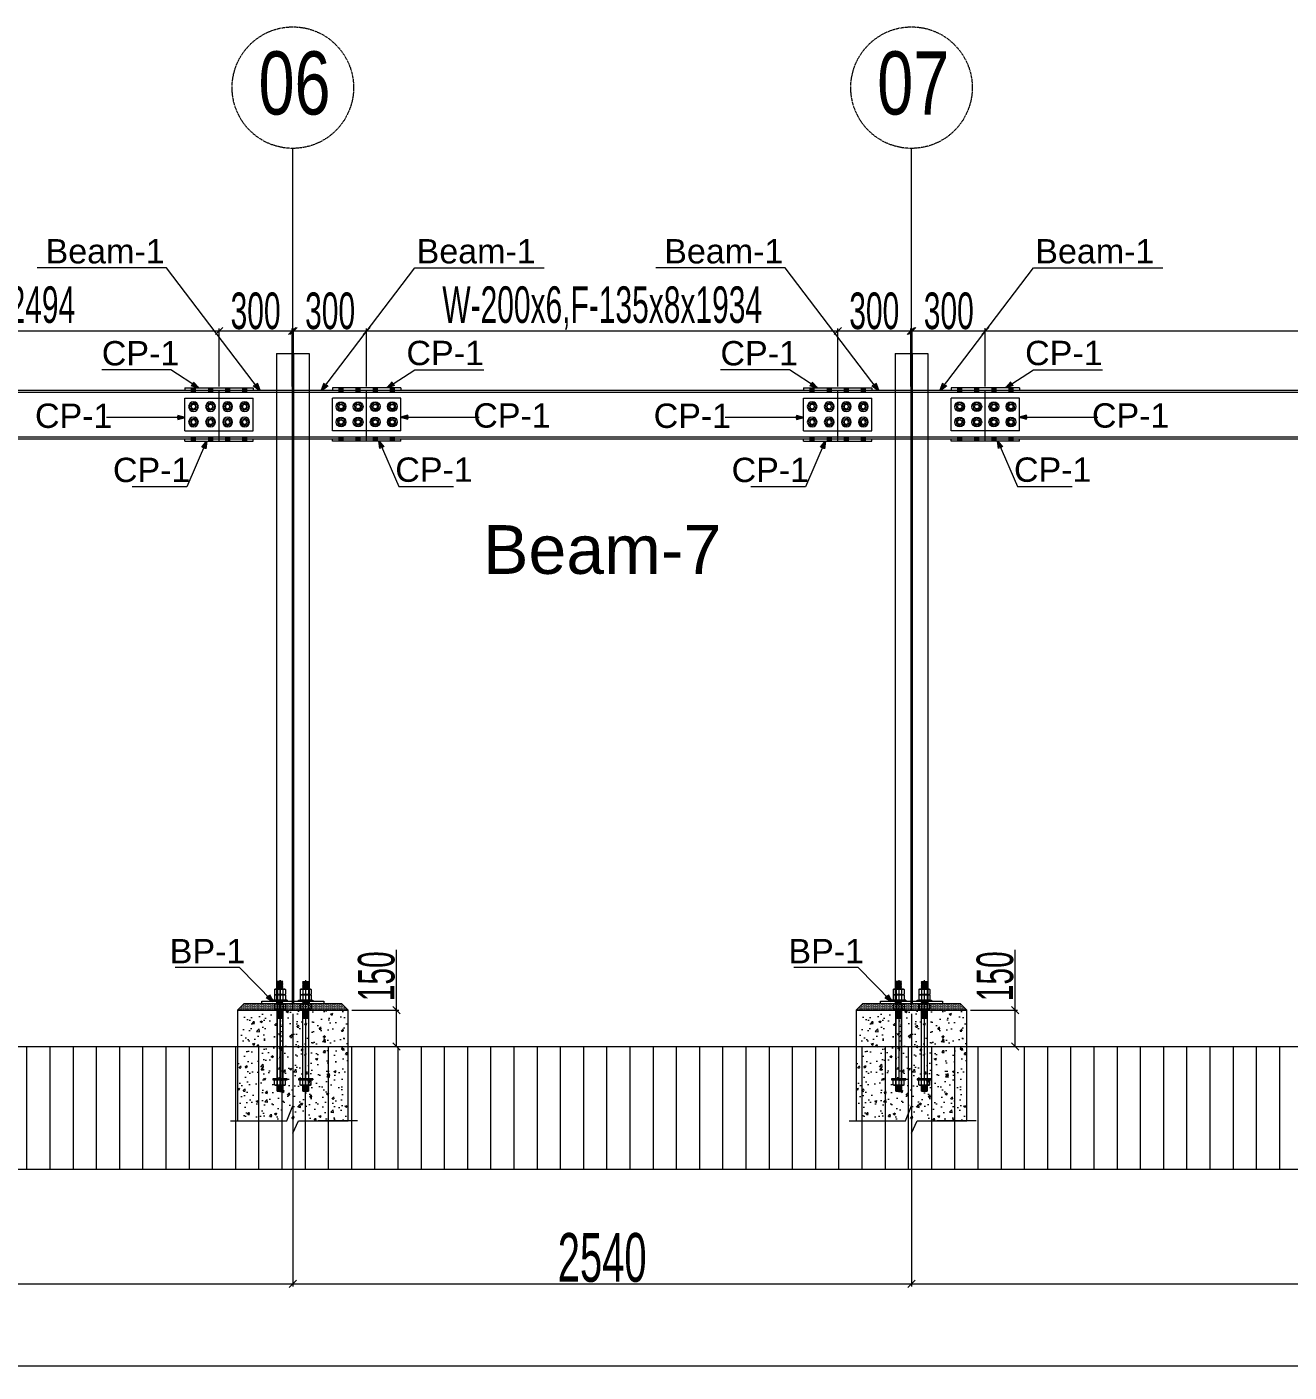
# Model space of a CAD drawing. Header units: millimetres. Extents: x -2070542 to 12330240, y -55001 to 6949969.
# Drawn here: x 1824087 to 1829269, y -41398 to -35875 of the extents above; entities that cross this region are included whole.
import ezdxf

# ---------------------------------------------------------------- set-up
doc = ezdxf.new("R2010")
doc.units = ezdxf.units.MM
doc.header["$LTSCALE"] = 0.5
doc.header["$PDMODE"] = 3
doc.linetypes.add('CENTER2', pattern=[1.125, 0.75, -0.125, 0.125, -0.125])
doc.linetypes.add('DASHDOT2', pattern=[0.5, 0.25, -0.125, 0, -0.125])
for name, color, linetype, lineweight in [('Dimantion', 7, 'Continuous', 9), ('GRIED', 251, 'Continuous', 5), ('HACTH', 8, 'Continuous', 5), ('Profile Sheet', 130, 'Continuous', 9), ('steel col', 1, 'Continuous', 13)]:
    doc.layers.add(name, color=color, linetype=linetype, lineweight=lineweight)
doc.layers.add('G text', color=7, linetype='Continuous')
doc.styles.add('MONOTEXT', font='arial.ttf')
doc.styles.get("Standard").update_dxf_attribs({"font": 'swisscl.ttf', "width": 0.8})
doc.styles.add('style01', font='swisscl.ttf')
doc.dimstyles.new('dim40', dxfattribs={"dimtxt": 40, "dimasz": 30, "dimexe": 10, "dimexo": 15, "dimgap": 5, "dimtad": 1, "dimdec": 0, "dimzin": 0, "dimdsep": 46, "dimtxsty": 'Standard', "dimblk": 'OBLIQUE', "dimcen": 0, "dimclrd": 94, "dimclre": 94, "dimclrt": 6, "dimadec": 0, "dimazin": 0, "dimtfac": 1, "dimtdec": 0, "dimtofl": 0, "dimtmove": 0, "dimatfit": 3, "dimldrblk": 'OPEN30', "dimfxl": 100, "dimtolj": 1, "dimtzin": 0, "dimlwd": 13, "dimlwe": 13, "dimarcsym": 0})
pattern_1 = [(50, (2106942.92, -73372.736), (91.092334, -7.969543), [9.525, -104.775]), (355, (2106942.92, -73372.74), (-17.621413, 95.52832), [7.62, -83.82]), (100.451, (2106950.51, -73373.4), (73.47125, 87.558344), [8.095, -89.045]), (46.1842, (2106942.92, -73347.34), (135.53952, -21.021164), [14.2875, -157.1625]), (96.6356, (2106954.22, -73349.09), (118.70212, 123.71278), [12.1425, -133.5675]), (351.184, (2106942.92, -73347.34), (118.7023, 123.71256), [11.43, -125.73]), (21, (2106955.62, -73353.686), (75.80744, -51.13276), [9.525, -104.775]), (326, (2106955.62, -73353.69), (30.901014, 92.093983), [7.62, -83.82]), (71.4514, (2106961.94, -73357.95), (106.708245, 40.96143), [8.095, -89.045]), (37.5, (2106942.92, -73372.736), (1.5443016, 42.2775194), [0, -82.804, 0, -85.09, 0, -84.1375]), (7.5, (2106942.92, -73372.736), (33.409831, 50.0902874), [0, -48.514, 0, -80.899, 0, -32.0675]), (327.5, (2106914.6, -73372.736), (67.7952976, -2.864372), [0, -31.75, 0, -99.06, 0, -131.445]), (317.5, (2106901.9, -73372.736), (74.064591, 12.713246), [0, -41.275, 0, -65.786, 0, -93.345])]
pattern_2 = [(180, (1543414.855, -73377.736), (-2.38125, 4.7625), [0, -4.7625])]
pattern_3 = [(50, (2109482.92, -73372.736), (91.092334, -7.969543), [9.525, -104.775]), (355, (2109482.92, -73372.74), (-17.621413, 95.52832), [7.62, -83.82]), (100.451, (2109490.51, -73373.4), (73.47125, 87.558344), [8.095, -89.045]), (46.1842, (2109482.92, -73347.34), (135.53952, -21.021164), [14.2875, -157.1625]), (96.6356, (2109494.22, -73349.09), (118.70212, 123.71278), [12.1425, -133.5675]), (351.184, (2109482.92, -73347.34), (118.7023, 123.71256), [11.43, -125.73]), (21, (2109495.62, -73353.686), (75.80744, -51.13276), [9.525, -104.775]), (326, (2109495.62, -73353.69), (30.901014, 92.093983), [7.62, -83.82]), (71.4514, (2109501.94, -73357.95), (106.708245, 40.96143), [8.095, -89.045]), (37.5, (2109482.92, -73372.736), (1.5443016, 42.2775194), [0, -82.804, 0, -85.09, 0, -84.1375]), (7.5, (2109482.92, -73372.736), (33.409831, 50.0902874), [0, -48.514, 0, -80.899, 0, -32.0675]), (327.5, (2109454.6, -73372.736), (67.7952976, -2.864372), [0, -31.75, 0, -99.06, 0, -131.445]), (317.5, (2109441.9, -73372.736), (74.064591, 12.713246), [0, -41.275, 0, -65.786, 0, -93.345])]
pattern_4 = [(180, (1545954.855, -73377.736), (-2.38125, 4.7625), [0, -4.7625])]

# ---------------------------------------------------------------- blocks, each defined once
blk = doc.blocks.new('Hex Nut - 10 mm side')
at = {"color": 0, "linetype": 'Continuous'}
for p, q in [((-9.2, -6.8), (-9.2, 6.8)), ((-0.7, 9.1), (-8.5, 9.1)), ((-0.7, 4.5), (-8.5, 4.5)), ((0, -6.8), (0, 6.8)), ((-0.7, -4.5), (-8.5, -4.5)), ((-0.7, -9.1), (-8.5, -9.1))]:
    blk.add_line(p, q, dxfattribs=at)
for centre, radius, start, end in [((-5, 6.8), 4.19, 147.1328, 212.8672), ((6.6, 0), 15.7, 163.2214, 196.7786), ((-4.2, 6.8), 4.19, 327.1328, 32.8672), ((-15.7, 0), 15.7, 343.2214, 16.7787), ((-5, -6.8), 4.19, 147.1328, 212.8672), ((-4.2, -6.8), 4.19, 327.1328, 32.8672)]:
    blk.add_arc(centre, radius, start, end, dxfattribs=at)
blk = doc.blocks.new('dfewer')
at = {"layer": 'Profile Sheet', "ltscale": 8}
blk.add_line((2170268.4, 1870419.9), (2170268.4, 1869965), dxfattribs=at)
at = {"layer": 'steel col', "lineweight": 9}
for p, q in [((2170280.4, 1870415), (2170256.4, 1870415)), ((2170257.9, 1870412.5), (2170256.4, 1870415)), ((2170278.9, 1870412.5), (2170256.4, 1870415)), ((2170256.4, 1870410), (2170257.9, 1870412.5)), ((2170280.4, 1870410), (2170256.4, 1870410)), ((2170257.9, 1870407.5), (2170256.4, 1870410)), ((2170278.9, 1870407.5), (2170256.4, 1870410)), ((2170256.4, 1870405), (2170257.9, 1870407.5)), ((2170280.4, 1870405), (2170256.4, 1870405)), ((2170257.9, 1870402.5), (2170256.4, 1870405)), ((2170278.9, 1870402.5), (2170256.4, 1870405)), ((2170256.4, 1870400), (2170257.9, 1870402.5)), ((2170280.4, 1870400), (2170256.4, 1870400)), ((2170257.9, 1870397.5), (2170256.4, 1870400)), ((2170278.9, 1870397.5), (2170256.4, 1870400)), ((2170256.4, 1870395), (2170257.9, 1870397.5)), ((2170280.4, 1870395), (2170256.4, 1870395)), ((2170257.9, 1870392.5), (2170256.4, 1870395)), ((2170278.9, 1870392.5), (2170256.4, 1870395)), ((2170256.4, 1870390), (2170257.9, 1870392.5)), ((2170280.4, 1870390), (2170256.4, 1870390)), ((2170257.9, 1870387.5), (2170256.4, 1870390)), ((2170278.9, 1870387.5), (2170256.4, 1870390)), ((2170256.4, 1870385), (2170257.9, 1870387.5)), ((2170280.4, 1870385), (2170256.4, 1870385)), ((2170257.4, 1870383.3), (2170256.4, 1870385)), ((2170271.1, 1870383.3), (2170256.4, 1870385)), ((2170278.9, 1870412.5), (2170257.9, 1870412.5)), ((2170280.4, 1870410), (2170257.9, 1870412.5)), ((2170278.9, 1870407.5), (2170257.9, 1870407.5)), ((2170280.4, 1870405), (2170257.9, 1870407.5)), ((2170278.9, 1870402.5), (2170257.9, 1870402.5)), ((2170280.4, 1870400), (2170257.9, 1870402.5)), ((2170278.9, 1870397.5), (2170257.9, 1870397.5)), ((2170280.4, 1870395), (2170257.9, 1870397.5)), ((2170278.9, 1870392.5), (2170257.9, 1870392.5)), ((2170280.4, 1870390), (2170257.9, 1870392.5)), ((2170278.9, 1870387.5), (2170257.9, 1870387.5)), ((2170280.4, 1870385), (2170257.9, 1870387.5)), ((2170278.9, 1870412.5), (2170280.4, 1870415)), ((2170280.4, 1870410), (2170278.9, 1870412.5)), ((2170278.9, 1870407.5), (2170280.4, 1870410)), ((2170280.4, 1870405), (2170278.9, 1870407.5)), ((2170278.9, 1870402.5), (2170280.4, 1870405)), ((2170280.4, 1870400), (2170278.9, 1870402.5)), ((2170278.9, 1870397.5), (2170280.4, 1870400)), ((2170280.4, 1870395), (2170278.9, 1870397.5)), ((2170278.9, 1870392.5), (2170280.4, 1870395)), ((2170280.4, 1870390), (2170278.9, 1870392.5)), ((2170278.9, 1870387.5), (2170280.4, 1870390)), ((2170280.4, 1870385), (2170278.9, 1870387.5)), ((2170279.4, 1870383.3), (2170280.4, 1870385)), ((2170238.9, 1870338.4), (2170238.9, 1870335)), ((2170297.4, 1870338.4), (2170238.9, 1870338.4)), ((2170268.4, 1870335), (2170238.9, 1870335)), ((2170239.2, 1870335), (2170297.6, 1870335)), ((2170288.4, 1870335), (2170248.4, 1870335)), ((2170280.4, 1870335), (2170256.4, 1870335)), ((2170256.4, 1870332.5), (2170257.9, 1870335)), ((2170280.4, 1870332.5), (2170256.4, 1870332.5)), ((2170257.9, 1870330), (2170256.4, 1870332.5)), ((2170278.9, 1870330), (2170256.4, 1870332.5)), ((2170256.4, 1870327.5), (2170257.9, 1870330)), ((2170280.4, 1870327.5), (2170256.4, 1870327.5)), ((2170257.9, 1870325), (2170256.4, 1870327.5)), ((2170256.7, 1870323), (2170257.9, 1870325)), ((2170278.9, 1870335), (2170257.9, 1870335)), ((2170280.4, 1870332.5), (2170257.9, 1870335)), ((2170278.9, 1870330), (2170257.9, 1870330)), ((2170280.4, 1870327.5), (2170257.9, 1870330)), ((2170278.9, 1870325), (2170257.9, 1870325)), ((2170280.4, 1870323), (2170257.9, 1870325)), ((2170268.4, 1870335), (2170297.4, 1870335)), ((2170280.4, 1870332.5), (2170278.9, 1870335)), ((2170278.9, 1870330), (2170280.4, 1870332.5)), ((2170280.4, 1870327.5), (2170278.9, 1870330)), ((2170278.9, 1870325), (2170280.4, 1870327.5)), ((2170280.4, 1870323), (2170278.9, 1870325)), ((2170297.4, 1870335), (2170297.4, 1870338.4)), ((2170280.4, 1870300.5), (2170256.4, 1870300.5)), ((2170257.9, 1870298), (2170256.4, 1870300.5)), ((2170278.9, 1870298), (2170256.4, 1870300.5)), ((2170256.4, 1870295), (2170257.9, 1870298)), ((2170280.4, 1870295), (2170256.4, 1870295)), ((2170280.4, 1870295), (2170256.4, 1870295)), ((2170257.9, 1870292.5), (2170256.4, 1870295)), ((2170278.9, 1870292.5), (2170256.4, 1870295)), ((2170256.4, 1870289.4), (2170257.9, 1870292.5)), ((2170280.4, 1870289.4), (2170256.4, 1870289.4)), ((2170280.4, 1870289.4), (2170256.4, 1870289.4)), ((2170257.9, 1870286.9), (2170256.4, 1870289.4)), ((2170278.9, 1870286.9), (2170256.4, 1870289.4)), ((2170256.4, 1870283.9), (2170257.9, 1870286.9)), ((2170280.4, 1870283.9), (2170256.4, 1870283.9)), ((2170280.4, 1870283.9), (2170256.4, 1870283.9)), ((2170257.9, 1870281.4), (2170256.4, 1870283.9)), ((2170278.9, 1870281.4), (2170256.4, 1870283.9)), ((2170256.4, 1870278.3), (2170257.9, 1870281.4)), ((2170280.4, 1870278.3), (2170256.4, 1870278.3)), ((2170280.4, 1870278.3), (2170256.4, 1870278.3)), ((2170257.9, 1870275.8), (2170256.4, 1870278.3)), ((2170278.9, 1870275.8), (2170256.4, 1870278.3)), ((2170256.4, 1870272.8), (2170257.9, 1870275.8)), ((2170280.4, 1870272.8), (2170256.4, 1870272.8)), ((2170280.4, 1870272.8), (2170256.4, 1870272.8)), ((2170257.9, 1870270.3), (2170256.4, 1870272.8)), ((2170278.9, 1870270.3), (2170256.4, 1870272.8)), ((2170256.4, 1870267.2), (2170257.9, 1870270.3)), ((2170278.9, 1870298), (2170257.9, 1870298)), ((2170280.4, 1870295), (2170257.9, 1870298)), ((2170278.9, 1870292.5), (2170257.9, 1870292.5)), ((2170280.4, 1870289.4), (2170257.9, 1870292.5)), ((2170278.9, 1870286.9), (2170257.9, 1870286.9)), ((2170280.4, 1870283.9), (2170257.9, 1870286.9)), ((2170278.9, 1870281.4), (2170257.9, 1870281.4)), ((2170280.4, 1870278.3), (2170257.9, 1870281.4)), ((2170278.9, 1870275.8), (2170257.9, 1870275.8)), ((2170280.4, 1870272.8), (2170257.9, 1870275.8)), ((2170278.9, 1870270.3), (2170257.9, 1870270.3)), ((2170280.4, 1870267.2), (2170257.9, 1870270.3)), ((2170278.9, 1870298), (2170280.4, 1870300.5)), ((2170280.4, 1870295), (2170278.9, 1870298)), ((2170278.9, 1870292.5), (2170280.4, 1870295)), ((2170280.4, 1870289.4), (2170278.9, 1870292.5)), ((2170278.9, 1870286.9), (2170280.4, 1870289.4)), ((2170280.4, 1870283.9), (2170278.9, 1870286.9)), ((2170278.9, 1870281.4), (2170280.4, 1870283.9)), ((2170280.4, 1870278.3), (2170278.9, 1870281.4)), ((2170278.9, 1870275.8), (2170280.4, 1870278.3)), ((2170280.4, 1870272.8), (2170278.9, 1870275.8)), ((2170278.9, 1870270.3), (2170280.4, 1870272.8)), ((2170280.4, 1870267.2), (2170278.9, 1870270.3)), ((2170280.4, 1870267.2), (2170256.4, 1870267.2)), ((2170280.4, 1870267.2), (2170256.4, 1870267.2)), ((2170257.9, 1870265), (2170256.4, 1870267.2)), ((2170279, 1870265), (2170256.4, 1870267.2)), ((2170256.4, 1870265), (2170280.4, 1870265)), ((2170279, 1870265), (2170257.9, 1870265)), ((2170279, 1870265), (2170280.4, 1870267.2)), ((2170268.4, 1870015), (2170238.9, 1870015)), ((2170238.9, 1870015), (2170297.4, 1870015)), ((2170238.9, 1870015), (2170238.9, 1870011.5)), ((2170297.4, 1870011.5), (2170238.9, 1870011.5)), ((2170288.4, 1870015), (2170248.4, 1870015)), ((2170268.4, 1870015), (2170297.4, 1870015)), ((2170297.4, 1870015), (2170297.4, 1870011.5)), ((2170256.4, 1869985), (2170257.9, 1869987.5)), ((2170280.4, 1869985), (2170256.4, 1869985)), ((2170257.9, 1869982.5), (2170256.4, 1869985)), ((2170278.9, 1869982.5), (2170256.4, 1869985)), ((2170256.4, 1869980), (2170257.9, 1869982.5)), ((2170280.4, 1869980), (2170256.4, 1869980)), ((2170257.9, 1869977.5), (2170256.4, 1869980)), ((2170278.9, 1869977.5), (2170256.4, 1869980)), ((2170256.4, 1869975), (2170257.9, 1869977.5)), ((2170280.4, 1869975), (2170256.4, 1869975)), ((2170257.9, 1869972.5), (2170256.4, 1869975)), ((2170278.9, 1869972.5), (2170256.4, 1869975)), ((2170256.4, 1869970), (2170257.9, 1869972.5)), ((2170280.4, 1869970), (2170256.4, 1869970)), ((2170257.9, 1869967.5), (2170256.4, 1869970)), ((2170278.9, 1869967.5), (2170256.4, 1869970)), ((2170256.4, 1869965), (2170257.9, 1869967.5)), ((2170280.4, 1869965), (2170256.4, 1869965)), ((2170257.9, 1869987.5), (2170256.9, 1869989.1)), ((2170278.9, 1869987.5), (2170257.9, 1869987.5)), ((2170280.4, 1869985), (2170257.9, 1869987.5)), ((2170278.9, 1869982.5), (2170257.9, 1869982.5)), ((2170280.4, 1869980), (2170257.9, 1869982.5)), ((2170278.9, 1869977.5), (2170257.9, 1869977.5)), ((2170280.4, 1869975), (2170257.9, 1869977.5)), ((2170278.9, 1869972.5), (2170257.9, 1869972.5)), ((2170280.4, 1869970), (2170257.9, 1869972.5)), ((2170278.9, 1869967.5), (2170257.9, 1869967.5)), ((2170278.9, 1869967.5), (2170257.9, 1869967.5)), ((2170280.4, 1869965), (2170257.9, 1869967.5)), ((2170278.9, 1869987.5), (2170264.6, 1869989.1)), ((2170278.9, 1869987.5), (2170279.8, 1869989.1)), ((2170280.4, 1869985), (2170278.9, 1869987.5)), ((2170278.9, 1869982.5), (2170280.4, 1869985)), ((2170280.4, 1869980), (2170278.9, 1869982.5)), ((2170278.9, 1869977.5), (2170280.4, 1869980)), ((2170280.4, 1869975), (2170278.9, 1869977.5)), ((2170278.9, 1869972.5), (2170280.4, 1869975)), ((2170280.4, 1869970), (2170278.9, 1869972.5)), ((2170278.9, 1869967.5), (2170280.4, 1869970)), ((2170280.4, 1869965), (2170278.9, 1869967.5))]:
    blk.add_line(p, q, dxfattribs=at)
blk.add_lwpolyline([(2170280.4, 1869965), (2170280.4, 1870300.5), (2170256.4, 1870300.5), (2170256.4, 1869965)], dxfattribs=at)
at = {"layer": 'steel col', "lineweight": 9, "extrusion": (0, 0, -1), "yscale": 2.453299200162292, "rotation": 90}
for p, xscale, zscale in [((-2170268.4, 1870383.3), 2.453299200162292, -2.4532992), ((-2170268.4, 1870360.9), 2.453299200162292, -2.4532992), ((-2170268.4, 1869989.1), -2.453299200162292, -2.453299200162292)]:
    blk.add_blockref('Hex Nut - 10 mm side', p, dxfattribs=dict(at, xscale=xscale, zscale=zscale))
at = {"layer": 'steel col', "lineweight": 9, "yscale": 2.453299200162292, "zscale": 2.453299200162292, "rotation": 90}
for p, xscale in [((2170268.4, 1870383.3), 2.453299200162292), ((2170268.4, 1870360.9), 2.453299200162292), ((2170268.4, 1870323), 2.453299200162292), ((2170268.4, 1869989.1), -2.453299200162292)]:
    blk.add_blockref('Hex Nut - 10 mm side', p, dxfattribs=dict(at, xscale=xscale))
blk = doc.blocks.new('_Oblique')
at = {"color": 0, "linetype": 'ByBlock', "lineweight": -2}
blk.add_line((-0.5, -0.5), (0.5, 0.5), dxfattribs=at)
blk = doc.blocks.new('_Open30')
at = {"color": 0, "linetype": 'ByBlock', "lineweight": -2}
for p, q in [((-1, 0.27), (0, 0)), ((0, 0), (-1, -0.27)), ((0, 0), (-1, 0))]:
    blk.add_line(p, q, dxfattribs=at)
blk = doc.blocks.new('*D153')
at = {"color": 94, "lineweight": 13, "transparency": 16777216}
for p, q in [((1825603.9, -39911.5), (1825603.9, -39664.6)), ((1825421.4, -39911.5), (1825613.9, -39911.5)), ((1825603.9, -40061.5), (1825603.9, -39911.5)), ((1825421.4, -40061.5), (1825613.9, -40061.5))]:
    blk.add_line(p, q, dxfattribs=at)
at = {"layer": 'Defpoints', "color": 0, "lineweight": 13, "transparency": 16777216}
for p in [(1825406.4, -39911.5), (1825603.9, -39911.5), (1825406.4, -40061.5)]:
    blk.add_point(p, dxfattribs=at)
at = {"color": 94, "lineweight": 13, "transparency": 16777216, "xscale": 30, "yscale": 30, "zscale": 30}
for p, rotation in [((1825603.9, -39911.5), 90), ((1825603.9, -40061.5), 270)]:
    blk.add_blockref('_Oblique', p, dxfattribs=dict(at, rotation=rotation))
at = {"color": 6, "lineweight": 18, "transparency": 16777216, "insert": (1825522.1, -39773), "char_height": 150, "attachment_point": 5, "rotation": 90}
blk.add_mtext('\\A1;150', dxfattribs=at)
blk = doc.blocks.new('*D154')
at = {"color": 94, "lineweight": 13, "transparency": 16777216}
for p, q in [((1825603.9, -39911.5), (1825603.9, -39664.6)), ((1825421.4, -39911.5), (1825613.9, -39911.5)), ((1825603.9, -40061.5), (1825603.9, -39911.5)), ((1825421.4, -40061.5), (1825613.9, -40061.5))]:
    blk.add_line(p, q, dxfattribs=at)
at = {"layer": 'Defpoints', "color": 0, "lineweight": 13, "transparency": 16777216}
for p in [(1825406.4, -39911.5), (1825603.9, -39911.5), (1825406.4, -40061.5)]:
    blk.add_point(p, dxfattribs=at)
at = {"color": 94, "lineweight": 13, "transparency": 16777216, "xscale": 30, "yscale": 30, "zscale": 30}
for p, rotation in [((1825603.9, -39911.5), 90), ((1825603.9, -40061.5), 270)]:
    blk.add_blockref('_Oblique', p, dxfattribs=dict(at, rotation=rotation))
at = {"color": 6, "lineweight": 18, "transparency": 16777216, "insert": (1825522.1, -39773), "char_height": 150, "attachment_point": 5, "rotation": 90}
blk.add_mtext('\\A1;150', dxfattribs=at)
blk = doc.blocks.new('*D155')
at = {"color": 94, "lineweight": 13, "transparency": 16777216}
for p, q in [((1828143.9, -39911.5), (1828143.9, -39664.6)), ((1827961.4, -39911.5), (1828153.9, -39911.5)), ((1828143.9, -40061.5), (1828143.9, -39911.5)), ((1827961.4, -40061.5), (1828153.9, -40061.5))]:
    blk.add_line(p, q, dxfattribs=at)
at = {"layer": 'Defpoints', "color": 0, "lineweight": 13, "transparency": 16777216}
for p in [(1827946.4, -39911.5), (1828143.9, -39911.5), (1827946.4, -40061.5)]:
    blk.add_point(p, dxfattribs=at)
at = {"color": 94, "lineweight": 13, "transparency": 16777216, "xscale": 30, "yscale": 30, "zscale": 30}
for p, rotation in [((1828143.9, -39911.5), 90), ((1828143.9, -40061.5), 270)]:
    blk.add_blockref('_Oblique', p, dxfattribs=dict(at, rotation=rotation))
at = {"color": 6, "lineweight": 18, "transparency": 16777216, "insert": (1828062.1, -39773), "char_height": 150, "attachment_point": 5, "rotation": 90}
blk.add_mtext('\\A1;150', dxfattribs=at)
blk = doc.blocks.new('*D156')
at = {"color": 94, "lineweight": 13, "transparency": 16777216}
for p, q in [((1828143.9, -39911.5), (1828143.9, -39664.6)), ((1827961.4, -39911.5), (1828153.9, -39911.5)), ((1828143.9, -40061.5), (1828143.9, -39911.5)), ((1827961.4, -40061.5), (1828153.9, -40061.5))]:
    blk.add_line(p, q, dxfattribs=at)
at = {"layer": 'Defpoints', "color": 0, "lineweight": 13, "transparency": 16777216}
for p in [(1827946.4, -39911.5), (1828143.9, -39911.5), (1827946.4, -40061.5)]:
    blk.add_point(p, dxfattribs=at)
at = {"color": 94, "lineweight": 13, "transparency": 16777216, "xscale": 30, "yscale": 30, "zscale": 30}
for p, rotation in [((1828143.9, -39911.5), 90), ((1828143.9, -40061.5), 270)]:
    blk.add_blockref('_Oblique', p, dxfattribs=dict(at, rotation=rotation))
at = {"color": 6, "lineweight": 18, "transparency": 16777216, "insert": (1828062.1, -39773), "char_height": 150, "attachment_point": 5, "rotation": 90}
blk.add_mtext('\\A1;150', dxfattribs=at)
blk = doc.blocks.new('18 mm nut')
at = {"color": 1, "lineweight": 0}
blk.add_lwpolyline([(2042693.6, 1753460.5), (2042685.1, 1753445.8), (2042693.6, 1753431.1), (2042710.6, 1753431.1), (2042719.1, 1753445.8), (2042710.6, 1753460.5)], close=True, dxfattribs=at)
at = {"lineweight": 0}
blk.add_circle((2042702.1, 1753445.8), 20, dxfattribs=at)
at = {"color": 7, "linetype": 'DASHDOT2', "lineweight": 15, "ltscale": 20}
blk.add_circle((2042701.9, 1753445.6), 11, dxfattribs=at)
at = {"color": 1, "lineweight": 0}
blk.add_circle((2042702.1, 1753445.8), 9, dxfattribs=at)
blk = doc.blocks.new('erwrrw')
at = {"layer": 'steel col', "lineweight": 18}
for p, q in [((1844168.8, 59694.1), (1844168.8, 59829.1)), ((1844168.8, 59829.1), (1844448.8, 59829.1)), ((1844448.8, 59694.1), (1844448.8, 59829.1)), ((1844168.8, 59694.1), (1844448.8, 59694.1))]:
    blk.add_line(p, q, dxfattribs=at)
at = {"lineweight": 13, "extrusion": (0, 0, -1), "zscale": -1}
for p, rotation in [((-2164676.4, -2613126.1), 42.52046294639687), ((-2164746.3, -2613126.1), 42.52046294639698), ((-2164816.3, -2613126.1), 42.52046294639698), ((-2164886.3, -2613126.1), 42.52046294639687), ((-2164676.4, -2613189.6), 42.52046294639687), ((-2164746.3, -2613189.6), 42.52046294639698), ((-2164816.3, -2613189.6), 42.52046294639698), ((-2164886.3, -2613189.6), 42.52046294639687)]:
    blk.add_blockref('18 mm nut', p, dxfattribs=dict(at, rotation=rotation))
blk = doc.blocks.new('tetet')
at = {"lineweight": 13}
blk.add_line((1842239.1, 59281.1), (1842239.1, 59491.1), dxfattribs=at)
at = {"color": 6, "const_width": 22}
for points in [[(1842134.1, 59501.1), (1842134.1, 59483.1)], [(1842204.1, 59501.1), (1842204.1, 59483.1)], [(1842274.1, 59501.1), (1842274.1, 59483.1)], [(1842344.1, 59501.1), (1842344.1, 59483.1)], [(1842134.1, 59299.1), (1842134.1, 59281.1)], [(1842204.1, 59299.1), (1842204.1, 59281.1)], [(1842274.1, 59299.1), (1842274.1, 59281.1)], [(1842344.1, 59299.1), (1842344.1, 59281.1)]]:
    blk.add_lwpolyline(points, dxfattribs=at)
at = {"layer": 'steel col', "lineweight": 18}
for p, q in [((1842099.1, 59501.1), (1842379.1, 59501.1)), ((1842099.1, 59501.1), (1842099.1, 59491.1)), ((1842134.1, 59483.1), (1842134.1, 59493.1)), ((1842204.1, 59483.1), (1842204.1, 59493.1)), ((1842274.1, 59483.1), (1842274.1, 59493.1)), ((1842344.1, 59483.1), (1842344.1, 59493.1)), ((1842379.1, 59501.1), (1842379.1, 59491.1)), ((1842099.1, 59281.1), (1842099.1, 59291.1)), ((1842099.1, 59281.1), (1842379.1, 59281.1)), ((1842134.1, 59281.1), (1842134.1, 59291.1)), ((1842204.1, 59281.1), (1842204.1, 59291.1)), ((1842274.1, 59281.1), (1842274.1, 59291.1)), ((1842344.1, 59281.1), (1842344.1, 59291.1)), ((1842379.1, 59281.1), (1842379.1, 59291.1))]:
    blk.add_line(p, q, dxfattribs=at)
at = {"lineweight": 13}
blk.add_blockref('erwrrw', (-2069.7, -370.5), dxfattribs=at)
blk = doc.blocks.new('*D130')
at = {"color": 94, "lineweight": 13, "transparency": 16777216}
for p, q in [((1824875.9, -37351.5), (1824875.9, -37113.6)), ((1825175.9, -37351.5), (1825175.9, -37113.6)), ((1824875.9, -37123.6), (1825175.9, -37123.6))]:
    blk.add_line(p, q, dxfattribs=at)
at = {"layer": 'Defpoints', "color": 0, "lineweight": 13, "transparency": 16777216}
for p in [(1825175.9, -37123.6), (1824875.9, -37366.5), (1825175.9, -37366.5)]:
    blk.add_point(p, dxfattribs=at)
at = {"color": 94, "lineweight": 13, "transparency": 16777216, "xscale": 30, "yscale": 30, "zscale": 30, "rotation": 180}
blk.add_blockref('_Oblique', (1824875.9, -37123.6), dxfattribs=at)
at = {"color": 94, "lineweight": 13, "transparency": 16777216, "xscale": 30, "yscale": 30, "zscale": 30}
blk.add_blockref('_Oblique', (1825175.9, -37123.6), dxfattribs=at)
at = {"color": 6, "lineweight": 18, "transparency": 16777216, "insert": (1825025.9, -37041.7), "char_height": 150, "attachment_point": 5}
blk.add_mtext('\\A1;300', dxfattribs=at)
blk = doc.blocks.new('*D136')
at = {"color": 94, "lineweight": 13, "transparency": 16777216}
for p, q in [((1828021.9, -37351.5), (1828021.9, -37112.6)), ((1833275.9, -37351.5), (1833275.9, -37112.6)), ((1828021.9, -37122.6), (1833275.9, -37122.6))]:
    blk.add_line(p, q, dxfattribs=at)
at = {"layer": 'Defpoints', "color": 0, "lineweight": 13, "transparency": 16777216}
for p in [(1833275.9, -37122.6), (1828021.9, -37366.5), (1833275.9, -37366.5)]:
    blk.add_point(p, dxfattribs=at)
at = {"color": 94, "lineweight": 13, "transparency": 16777216, "xscale": 30, "yscale": 30, "zscale": 30, "rotation": 180}
blk.add_blockref('_Oblique', (1828021.9, -37122.6), dxfattribs=at)
at = {"color": 94, "lineweight": 13, "transparency": 16777216, "xscale": 30, "yscale": 30, "zscale": 30}
blk.add_blockref('_Oblique', (1833275.9, -37122.6), dxfattribs=at)
at = {"color": 6, "lineweight": 18, "transparency": 16777216, "insert": (1830648.9, -37028.3), "char_height": 150, "attachment_point": 5}
blk.add_mtext('\\A1;W-200x6,F-135x8x5254', dxfattribs=at)
blk = doc.blocks.new('*D137')
at = {"color": 94, "lineweight": 13, "transparency": 16777216}
for p, q in [((1827415.9, -37351.5), (1827415.9, -37113.6)), ((1827715.9, -37351.5), (1827715.9, -37113.6)), ((1827415.9, -37123.6), (1827715.9, -37123.6))]:
    blk.add_line(p, q, dxfattribs=at)
at = {"layer": 'Defpoints', "color": 0, "lineweight": 13, "transparency": 16777216}
for p in [(1827715.9, -37123.6), (1827415.9, -37366.5), (1827715.9, -37366.5)]:
    blk.add_point(p, dxfattribs=at)
at = {"color": 94, "lineweight": 13, "transparency": 16777216, "xscale": 30, "yscale": 30, "zscale": 30, "rotation": 180}
blk.add_blockref('_Oblique', (1827415.9, -37123.6), dxfattribs=at)
at = {"color": 94, "lineweight": 13, "transparency": 16777216, "xscale": 30, "yscale": 30, "zscale": 30}
blk.add_blockref('_Oblique', (1827715.9, -37123.6), dxfattribs=at)
at = {"color": 6, "lineweight": 18, "transparency": 16777216, "insert": (1827565.9, -37041.7), "char_height": 150, "attachment_point": 5}
blk.add_mtext('\\A1;300', dxfattribs=at)
blk = doc.blocks.new('*D142')
at = {"color": 94, "lineweight": 13, "transparency": 16777216}
for p, q in [((1822381.9, -37351.5), (1822381.9, -37113.6)), ((1824875.9, -37351.5), (1824875.9, -37113.6)), ((1822381.9, -37123.6), (1824875.9, -37123.6))]:
    blk.add_line(p, q, dxfattribs=at)
at = {"layer": 'Defpoints', "color": 0, "lineweight": 13, "transparency": 16777216}
for p in [(1824875.9, -37123.6), (1822381.9, -37366.5), (1824875.9, -37366.5)]:
    blk.add_point(p, dxfattribs=at)
at = {"color": 94, "lineweight": 13, "transparency": 16777216, "xscale": 30, "yscale": 30, "zscale": 30, "rotation": 180}
blk.add_blockref('_Oblique', (1822381.9, -37123.6), dxfattribs=at)
at = {"color": 94, "lineweight": 13, "transparency": 16777216, "xscale": 30, "yscale": 30, "zscale": 30}
blk.add_blockref('_Oblique', (1824875.9, -37123.6), dxfattribs=at)
at = {"color": 6, "lineweight": 18, "transparency": 16777216, "insert": (1823628.9, -37029.3), "char_height": 150, "attachment_point": 5}
blk.add_mtext('\\A1;W-200x6,F-135x8x2494', dxfattribs=at)
blk = doc.blocks.new('*D143')
at = {"color": 94, "lineweight": 13, "transparency": 16777216}
for p, q in [((1825481.9, -37351.5), (1825481.9, -37113.6)), ((1827415.9, -37351.5), (1827415.9, -37113.6)), ((1825481.9, -37123.6), (1827415.9, -37123.6))]:
    blk.add_line(p, q, dxfattribs=at)
at = {"layer": 'Defpoints', "color": 0, "lineweight": 13, "transparency": 16777216}
for p in [(1827415.9, -37123.6), (1825481.9, -37366.5), (1827415.9, -37366.5)]:
    blk.add_point(p, dxfattribs=at)
at = {"color": 94, "lineweight": 13, "transparency": 16777216, "xscale": 30, "yscale": 30, "zscale": 30, "rotation": 180}
blk.add_blockref('_Oblique', (1825481.9, -37123.6), dxfattribs=at)
at = {"color": 94, "lineweight": 13, "transparency": 16777216, "xscale": 30, "yscale": 30, "zscale": 30}
blk.add_blockref('_Oblique', (1827415.9, -37123.6), dxfattribs=at)
at = {"color": 6, "lineweight": 18, "transparency": 16777216, "insert": (1826448.9, -37029.3), "char_height": 150, "attachment_point": 5}
blk.add_mtext('\\A1;W-200x6,F-135x8x1934', dxfattribs=at)
blk = doc.blocks.new('*D167')
at = {"color": 94, "lineweight": 13, "transparency": 16777216}
for p, q in [((1825181.9, -37351.5), (1825181.9, -37113.6)), ((1825481.9, -37351.5), (1825481.9, -37113.6)), ((1825181.9, -37123.6), (1825481.9, -37123.6))]:
    blk.add_line(p, q, dxfattribs=at)
at = {"layer": 'Defpoints', "color": 0, "lineweight": 13, "transparency": 16777216}
for p in [(1825481.9, -37123.6), (1825181.9, -37366.5), (1825481.9, -37366.5)]:
    blk.add_point(p, dxfattribs=at)
at = {"color": 94, "lineweight": 13, "transparency": 16777216, "xscale": 30, "yscale": 30, "zscale": 30, "rotation": 180}
blk.add_blockref('_Oblique', (1825181.9, -37123.6), dxfattribs=at)
at = {"color": 94, "lineweight": 13, "transparency": 16777216, "xscale": 30, "yscale": 30, "zscale": 30}
blk.add_blockref('_Oblique', (1825481.9, -37123.6), dxfattribs=at)
at = {"color": 6, "lineweight": 18, "transparency": 16777216, "insert": (1825331.9, -37041.7), "char_height": 150, "attachment_point": 5}
blk.add_mtext('\\A1;300', dxfattribs=at)
blk = doc.blocks.new('*D168')
at = {"color": 94, "lineweight": 13, "transparency": 16777216}
for p, q in [((1827721.9, -37351.5), (1827721.9, -37113.6)), ((1828021.9, -37351.5), (1828021.9, -37113.6)), ((1827721.9, -37123.6), (1828021.9, -37123.6))]:
    blk.add_line(p, q, dxfattribs=at)
at = {"layer": 'Defpoints', "color": 0, "lineweight": 13, "transparency": 16777216}
for p in [(1828021.9, -37123.6), (1827721.9, -37366.5), (1828021.9, -37366.5)]:
    blk.add_point(p, dxfattribs=at)
at = {"color": 94, "lineweight": 13, "transparency": 16777216, "xscale": 30, "yscale": 30, "zscale": 30, "rotation": 180}
blk.add_blockref('_Oblique', (1827721.9, -37123.6), dxfattribs=at)
at = {"color": 94, "lineweight": 13, "transparency": 16777216, "xscale": 30, "yscale": 30, "zscale": 30}
blk.add_blockref('_Oblique', (1828021.9, -37123.6), dxfattribs=at)
at = {"color": 6, "lineweight": 18, "transparency": 16777216, "insert": (1827871.9, -37041.7), "char_height": 150, "attachment_point": 5}
blk.add_mtext('\\A1;300', dxfattribs=at)
blk = doc.blocks.new('*D188')
at = {"color": 94, "lineweight": 13, "transparency": 16777216}
for p, q in [((1822078.9, -39926.5), (1822078.9, -41046.1)), ((1825178.9, -39926.5), (1825178.9, -41046.1)), ((1822078.9, -41036.1), (1825178.9, -41036.1))]:
    blk.add_line(p, q, dxfattribs=at)
at = {"layer": 'Defpoints', "color": 0, "lineweight": 13, "transparency": 16777216}
for p in [(1822078.9, -39911.5), (1825178.9, -39911.5), (1825178.9, -41036.1)]:
    blk.add_point(p, dxfattribs=at)
at = {"color": 94, "lineweight": 13, "transparency": 16777216, "xscale": 30, "yscale": 30, "zscale": 30, "rotation": 180}
blk.add_blockref('_Oblique', (1822078.9, -41036.1), dxfattribs=at)
at = {"color": 94, "lineweight": 13, "transparency": 16777216, "xscale": 30, "yscale": 30, "zscale": 30}
blk.add_blockref('_Oblique', (1825178.9, -41036.1), dxfattribs=at)
at = {"color": 6, "lineweight": 18, "transparency": 16777216, "insert": (1823628.9, -40928.5), "char_height": 200, "attachment_point": 5}
blk.add_mtext('\\A1;3100', dxfattribs=at)
blk = doc.blocks.new('*D189')
at = {"color": 94, "lineweight": 13, "transparency": 16777216}
for p, q in [((1825178.9, -39926.5), (1825178.9, -41046.1)), ((1827718.9, -39926.5), (1827718.9, -41046.1)), ((1825178.9, -41036.1), (1827718.9, -41036.1))]:
    blk.add_line(p, q, dxfattribs=at)
at = {"layer": 'Defpoints', "color": 0, "lineweight": 13, "transparency": 16777216}
for p in [(1825178.9, -39911.5), (1827718.9, -39911.5), (1827718.9, -41036.1)]:
    blk.add_point(p, dxfattribs=at)
at = {"color": 94, "lineweight": 13, "transparency": 16777216, "xscale": 30, "yscale": 30, "zscale": 30, "rotation": 180}
blk.add_blockref('_Oblique', (1825178.9, -41036.1), dxfattribs=at)
at = {"color": 94, "lineweight": 13, "transparency": 16777216, "xscale": 30, "yscale": 30, "zscale": 30}
blk.add_blockref('_Oblique', (1827718.9, -41036.1), dxfattribs=at)
at = {"color": 6, "lineweight": 18, "transparency": 16777216, "insert": (1826448.9, -40928.6), "char_height": 200, "attachment_point": 5}
blk.add_mtext('\\A1;2540', dxfattribs=at)
blk = doc.blocks.new('*D190')
at = {"color": 94, "lineweight": 13, "transparency": 16777216}
for p, q in [((1827718.9, -39926.5), (1827718.9, -41046.1)), ((1833578.9, -39926.5), (1833578.9, -41046.1)), ((1827718.9, -41036.1), (1833578.9, -41036.1))]:
    blk.add_line(p, q, dxfattribs=at)
at = {"layer": 'Defpoints', "color": 0, "lineweight": 13, "transparency": 16777216}
for p in [(1827718.9, -39911.5), (1833578.9, -39911.5), (1833578.9, -41036.1)]:
    blk.add_point(p, dxfattribs=at)
at = {"color": 94, "lineweight": 13, "transparency": 16777216, "xscale": 30, "yscale": 30, "zscale": 30, "rotation": 180}
blk.add_blockref('_Oblique', (1827718.9, -41036.1), dxfattribs=at)
at = {"color": 94, "lineweight": 13, "transparency": 16777216, "xscale": 30, "yscale": 30, "zscale": 30}
blk.add_blockref('_Oblique', (1833578.9, -41036.1), dxfattribs=at)
at = {"color": 6, "lineweight": 18, "transparency": 16777216, "insert": (1830648.9, -40928.6), "char_height": 200, "attachment_point": 5}
blk.add_mtext('\\A1;5860', dxfattribs=at)
blk = doc.blocks.new('*D191')
at = {"color": 94, "lineweight": 13, "transparency": 16777216}
for p, q in [((1808955.9, -39926.5), (1808955.9, -41384.4)), ((1833578.9, -39926.5), (1833578.9, -41384.4)), ((1833578.9, -41374.4), (1808955.9, -41374.4))]:
    blk.add_line(p, q, dxfattribs=at)
at = {"layer": 'Defpoints', "color": 0, "lineweight": 13, "transparency": 16777216}
for p in [(1808955.9, -39911.5), (1833578.9, -39911.5), (1808955.9, -41374.4)]:
    blk.add_point(p, dxfattribs=at)
at = {"color": 94, "lineweight": 13, "transparency": 16777216, "xscale": 30, "yscale": 30, "zscale": 30, "rotation": 180}
blk.add_blockref('_Oblique', (1808955.9, -41374.4), dxfattribs=at)
at = {"color": 94, "lineweight": 13, "transparency": 16777216, "xscale": 30, "yscale": 30, "zscale": 30}
blk.add_blockref('_Oblique', (1833578.9, -41374.4), dxfattribs=at)
at = {"color": 6, "lineweight": 18, "transparency": 16777216, "insert": (1821262.5, -41266.9), "char_height": 200, "attachment_point": 5}
blk.add_mtext('\\A1;24623', dxfattribs=at)

msp = doc.modelspace()

# ---------------------------------------------------------------- hatches: boundary and pattern name
at = {"lineweight": 13}
h = msp.add_hatch(dxfattribs=at)
h.set_pattern_fill('DOTS', color=256, scale=3, style=0)
h.set_pattern_definition(pattern_2)
h.paths.add_polyline_path([(1825379.8, -39886.5), (1824977.9, -39886.5), (1824951.4, -39911.5), (1825406.4, -39911.5)])
h = msp.add_hatch(dxfattribs=at)
h.set_pattern_fill('DOTS', color=256, scale=3, style=0)
h.set_pattern_definition(pattern_2)
h.paths.add_polyline_path([(1825379.8, -39886.5), (1824977.9, -39886.5), (1824951.4, -39911.5), (1825406.4, -39911.5)])
h = msp.add_hatch(dxfattribs=at)
h.set_pattern_fill('DOTS', color=256, scale=3, style=0)
h.set_pattern_definition(pattern_4)
h.paths.add_polyline_path([(1827919.8, -39886.5), (1827517.9, -39886.5), (1827491.4, -39911.5), (1827946.4, -39911.5)])
h = msp.add_hatch(dxfattribs=at)
h.set_pattern_fill('DOTS', color=256, scale=3, style=0)
h.set_pattern_definition(pattern_4)
h.paths.add_polyline_path([(1827919.8, -39886.5), (1827517.9, -39886.5), (1827491.4, -39911.5), (1827946.4, -39911.5)])
at = {"layer": 'Dimantion', "lineweight": 9}
h = msp.add_hatch(dxfattribs=at)
h.set_pattern_fill('ANSI31', color=251, scale=30, angle=45, style=0)
h.set_pattern_definition([(90, (2106884.5, 30299.07), (-95.25, 2e-14), [])])
h.paths.add_polyline_path([(1808395.1, -40061.5), (1834451.1, -40061.5), (1834451.1, -40566.3), (1808395.1, -40566.3)])
at = {"layer": 'HACTH'}
h = msp.add_hatch(dxfattribs=at)
h.set_pattern_fill('AR-CONC', color=256, scale=0.5)
h.set_pattern_definition(pattern_1)
edge = h.paths.add_edge_path()
edge.add_line((1825201.9, -40366.5), (1825406.4, -40366.5))
edge.add_line((1825406.4, -40366.5), (1825406.4, -39911.5))
edge.add_line((1825406.4, -39911.5), (1824951.4, -39911.5))
edge.add_line((1824951.4, -39911.5), (1824951.4, -40366.5))
edge.add_line((1824951.4, -40366.5), (1825153.9, -40366.5))
h = msp.add_hatch(dxfattribs=at)
h.set_pattern_fill('AR-CONC', color=256, scale=0.5)
h.set_pattern_definition(pattern_1)
edge = h.paths.add_edge_path()
edge.add_line((1825201.9, -40366.5), (1825406.4, -40366.5))
edge.add_line((1825406.4, -40366.5), (1825406.4, -39911.5))
edge.add_line((1825406.4, -39911.5), (1824951.4, -39911.5))
edge.add_line((1824951.4, -39911.5), (1824951.4, -40366.5))
edge.add_line((1824951.4, -40366.5), (1825153.9, -40366.5))
h = msp.add_hatch(dxfattribs=at)
h.set_pattern_fill('AR-CONC', color=256, scale=0.5)
h.set_pattern_definition(pattern_3)
edge = h.paths.add_edge_path()
edge.add_line((1827741.9, -40366.5), (1827946.4, -40366.5))
edge.add_line((1827946.4, -40366.5), (1827946.4, -39911.5))
edge.add_line((1827946.4, -39911.5), (1827491.4, -39911.5))
edge.add_line((1827491.4, -39911.5), (1827491.4, -40366.5))
edge.add_line((1827491.4, -40366.5), (1827693.9, -40366.5))
h = msp.add_hatch(dxfattribs=at)
h.set_pattern_fill('AR-CONC', color=256, scale=0.5)
h.set_pattern_definition(pattern_3)
edge = h.paths.add_edge_path()
edge.add_line((1827741.9, -40366.5), (1827946.4, -40366.5))
edge.add_line((1827946.4, -40366.5), (1827946.4, -39911.5))
edge.add_line((1827946.4, -39911.5), (1827491.4, -39911.5))
edge.add_line((1827491.4, -39911.5), (1827491.4, -40366.5))
edge.add_line((1827491.4, -40366.5), (1827693.9, -40366.5))

# ---------------------------------------------------------------- linework, layer by layer
at = {"lineweight": 13}
for p, q in [((1825178.9, -39911.5), (1825178.9, -36373.8)), ((1827718.9, -39911.5), (1827718.9, -36373.8)), ((1825111.4, -37216.5), (1825246.4, -37216.5)), ((1825175.9, -37216.5), (1825175.9, -39886.5)), ((1825178.9, -37216.5), (1825178.9, -39886.5)), ((1825178.9, -37216.5), (1825178.9, -39886.5)), ((1825181.9, -37216.5), (1825181.9, -39886.5)), ((1827651.4, -37216.5), (1827786.4, -37216.5)), ((1827715.9, -37216.5), (1827715.9, -39886.5)), ((1827718.9, -37216.5), (1827718.9, -39886.5)), ((1827718.9, -37216.5), (1827718.9, -39886.5)), ((1827721.9, -37216.5), (1827721.9, -39886.5)), ((1824951.4, -39911.5), (1825406.4, -39911.5)), ((1824951.4, -39911.5), (1825406.4, -39911.5)), ((1825379.8, -39886.5), (1824977.9, -39886.5)), ((1825379.8, -39886.5), (1824977.9, -39886.5)), ((1827491.4, -39911.5), (1827946.4, -39911.5)), ((1827491.4, -39911.5), (1827946.4, -39911.5)), ((1827919.8, -39886.5), (1827517.9, -39886.5)), ((1827919.8, -39886.5), (1827517.9, -39886.5)), ((1825153.9, -40366.5), (1825178.9, -40304.6)), ((1825153.9, -40366.5), (1825178.9, -40304.6)), ((1825178.9, -40304.6), (1825178.9, -40417.4)), ((1825178.9, -40304.6), (1825178.9, -40417.4)), ((1827693.9, -40366.5), (1827718.9, -40304.6)), ((1827693.9, -40366.5), (1827718.9, -40304.6)), ((1827718.9, -40304.6), (1827718.9, -40417.4)), ((1827718.9, -40304.6), (1827718.9, -40417.4)), ((1824922.5, -40366.5), (1825153.9, -40366.5)), ((1824922.5, -40366.5), (1825153.9, -40366.5)), ((1825178.9, -40417.4), (1825201.9, -40366.5)), ((1825178.9, -40417.4), (1825201.9, -40366.5)), ((1825201.9, -40366.5), (1825397, -40366.5)), ((1825201.9, -40366.5), (1825397, -40366.5)), ((1825444.5, -40366.5), (1825282.9, -40366.5)), ((1825444.5, -40366.5), (1825282.9, -40366.5)), ((1827462.5, -40366.5), (1827693.9, -40366.5)), ((1827462.5, -40366.5), (1827693.9, -40366.5)), ((1827718.9, -40417.4), (1827741.9, -40366.5)), ((1827718.9, -40417.4), (1827741.9, -40366.5)), ((1827741.9, -40366.5), (1827937, -40366.5)), ((1827741.9, -40366.5), (1827937, -40366.5)), ((1827984.5, -40366.5), (1827822.9, -40366.5)), ((1827984.5, -40366.5), (1827822.9, -40366.5))]:
    msp.add_line(p, q, dxfattribs=at)
for points in [[(1825379.8, -39886.5), (1824977.9, -39886.5), (1824951.4, -39911.5), (1825406.4, -39911.5)], [(1825379.8, -39886.5), (1824977.9, -39886.5), (1824951.4, -39911.5), (1825406.4, -39911.5)], [(1827919.8, -39886.5), (1827517.9, -39886.5), (1827491.4, -39911.5), (1827946.4, -39911.5)], [(1827919.8, -39886.5), (1827517.9, -39886.5), (1827491.4, -39911.5), (1827946.4, -39911.5)]]:
    msp.add_lwpolyline(points, close=True, dxfattribs=at)
at = {"layer": 'Dimantion', "color": 251, "lineweight": 9}
msp.add_lwpolyline([(1808395.1, -40061.5), (1834451.1, -40061.5), (1834451.1, -40566.3), (1808395.1, -40566.3)], close=True, dxfattribs=at)
at = {"layer": 'GRIED', "linetype": 'CENTER2', "ltscale": 30}
for centre in [(1825178.9, -36124.4), (1827718.9, -36124.4)]:
    msp.add_circle(centre, 249.4, dxfattribs=at)
at = {"layer": 'HACTH'}
for points in [[(1825201.9, -40366.5), (1825406.4, -40366.5), (1825406.4, -39911.5), (1824951.4, -39911.5), (1824951.4, -40366.5), (1825153.9, -40366.5)], [(1825201.9, -40366.5), (1825406.4, -40366.5), (1825406.4, -39911.5), (1824951.4, -39911.5), (1824951.4, -40366.5), (1825153.9, -40366.5)], [(1827741.9, -40366.5), (1827946.4, -40366.5), (1827946.4, -39911.5), (1827491.4, -39911.5), (1827491.4, -40366.5), (1827693.9, -40366.5)], [(1827741.9, -40366.5), (1827946.4, -40366.5), (1827946.4, -39911.5), (1827491.4, -39911.5), (1827491.4, -40366.5), (1827693.9, -40366.5)]]:
    msp.add_lwpolyline(points, dxfattribs=at)
at = {"layer": 'steel col', "lineweight": 18}
for p, q in [((1825111.4, -37216.5), (1825111.4, -39886.5)), ((1825111.4, -37216.5), (1825246.4, -37216.5)), ((1825246.4, -37216.5), (1825246.4, -39886.5)), ((1827651.4, -37216.5), (1827651.4, -39886.5)), ((1827651.4, -37216.5), (1827786.4, -37216.5)), ((1827786.4, -37216.5), (1827786.4, -39886.5)), ((1808955.9, -37366.5), (1833578.9, -37366.5)), ((1808955.9, -37374.5), (1833578.9, -37374.5)), ((1808955.9, -37558.5), (1833578.9, -37558.5)), ((1808955.9, -37566.5), (1833578.9, -37566.5))]:
    msp.add_line(p, q, dxfattribs=at)
for points in [[(1825051.4, -39874.5), (1825306.4, -39874.5), (1825306.4, -39886.5), (1825051.4, -39886.5)], [(1825051.4, -39874.5), (1825306.4, -39874.5), (1825306.4, -39886.5), (1825051.4, -39886.5)], [(1827591.4, -39874.5), (1827846.4, -39874.5), (1827846.4, -39886.5), (1827591.4, -39886.5)], [(1827591.4, -39874.5), (1827846.4, -39874.5), (1827846.4, -39886.5), (1827591.4, -39886.5)]]:
    msp.add_lwpolyline(points, close=True, dxfattribs=at)

# ---------------------------------------------------------------- block references
at = {"lineweight": 13}
for p in [(-17363.2, -96857.5), (-14823.2, -96857.5)]:
    msp.add_blockref('tetet', p, dxfattribs=at)
at = {"lineweight": 13, "xscale": -1}
for p in [(3667721, -96857.5), (3670261, -96857.5)]:
    msp.add_blockref('tetet', p, dxfattribs=at)
at = {"lineweight": 18}
for p in [(-345142, -1910209.4), (-345142, -1910209.4), (-342602, -1910209.4), (-342602, -1910209.4)]:
    msp.add_blockref('dfewer', p, dxfattribs=at)
at = {"lineweight": 18, "xscale": -1}
for p in [(3995394.5, -1910209.4), (3995394.5, -1910209.4), (3995499.8, -1910209.4), (3995499.8, -1910209.4), (3997934.5, -1910209.4), (3997934.5, -1910209.4), (3998039.8, -1910209.4), (3998039.8, -1910209.4)]:
    msp.add_blockref('dfewer', p, dxfattribs=at)

# ---------------------------------------------------------------- texts
at = {"color": 7, "lineweight": 13, "width": 2025.961, "style": 'MONOTEXT'}
for s, insert, char_height, attachment_point in [('Beam-1', (1824163.6, -36847.5), 100, 7), ('Beam-1', (1826176.1, -36847.5), 100, 9), ('Beam-1', (1826703.6, -36847.5), 100, 7), ('Beam-1', (1828716.1, -36847.5), 100, 9), ('CP-1', (1824394.4, -37266.3), 100, 7), ('CP-1', (1825963.4, -37265.3), 100, 9), ('CP-1', (1826934.4, -37266.3), 100, 7), ('CP-1', (1828503.4, -37265.3), 100, 9), ('CP-1', (1824120.1, -37522.9), 100, 7), ('CP-1', (1826237.7, -37521.9), 100, 9), ('CP-1', (1826660.1, -37522.9), 100, 7), ('CP-1', (1828777.7, -37521.9), 100, 9), ('CP-1', (1824440.1, -37745.3), 100, 7), ('CP-1', (1825917.7, -37744.3), 100, 9), ('CP-1', (1826980.1, -37745.3), 100, 7), ('CP-1', (1828457.7, -37744.3), 100, 9), ('Beam-7', (1826938.1, -38123.6), 200, 9)]:
    msp.add_mtext(s, dxfattribs=dict(at, insert=insert, char_height=char_height, attachment_point=attachment_point))
at = {"color": 7, "lineweight": 13, "char_height": 100, "width": 2025.961, "attachment_point": 7, "rotation": 360, "style": 'MONOTEXT'}
for insert in [(1824673.3, -39719.7), (1824673.3, -39719.7), (1827213.3, -39719.7), (1827213.3, -39719.7)]:
    msp.add_mtext('BP-1', dxfattribs=dict(at, insert=insert))
at = {"layer": 'G text', "linetype": 'Continuous', "style": 'style01'}
for s, p in [('06', (1825038.1, -36234.8, -88.8)), ('07', (1827578.1, -36234.8, -88.8))]:
    msp.add_text(s, height=259.15, dxfattribs=at).set_placement(p)

# ---------------------------------------------------------------- dimensions: what is measured, and where the dimension line sits
at = {"lineweight": 18}
for base, p1, p2, picture, middle in [((1824875.9, -37123.6), (1822381.9, -37366.5), (1824875.9, -37366.5), '*D142', (1823628.9, -37029.3)), ((1827415.9, -37123.6), (1825481.9, -37366.5), (1827415.9, -37366.5), '*D143', (1826448.9, -37029.3)), ((1833275.9, -37122.6), (1828021.9, -37366.5), (1833275.9, -37366.5), '*D136', (1830648.9, -37028.3))]:
    dim = msp.add_linear_dim(base=base, p1=p1, p2=p2, text='W-200x6,F-135x8x<>', dimstyle='dim40', override={"dimtxt": 150}, dxfattribs=at)
    dim.commit()
    dim.dimension.update_dxf_attribs({"geometry": picture, "text_midpoint": middle})
for base, p1, p2, override, picture, middle in [((1825175.9, -37123.6), (1824875.9, -37366.5), (1825175.9, -37366.5), {"dimtxt": 150}, '*D130', (1825025.9, -37041.7)), ((1825481.9, -37123.6), (1825181.9, -37366.5), (1825481.9, -37366.5), {"dimtxt": 150}, '*D167', (1825331.9, -37041.7)), ((1827715.9, -37123.6), (1827415.9, -37366.5), (1827715.9, -37366.5), {"dimtxt": 150}, '*D137', (1827565.9, -37041.7)), ((1828021.9, -37123.6), (1827721.9, -37366.5), (1828021.9, -37366.5), {"dimtxt": 150}, '*D168', (1827871.9, -37041.7)), ((1825178.9, -41036.1), (1822078.9, -39911.5), (1825178.9, -39911.5), {"dimtxt": 200}, '*D188', (1823628.9, -40928.5)), ((1827718.9, -41036.1), (1825178.9, -39911.5), (1827718.9, -39911.5), {"dimtxt": 200}, '*D189', (1826448.9, -40928.6)), ((1833578.9, -41036.1), (1827718.9, -39911.5), (1833578.9, -39911.5), {"dimtxt": 200}, '*D190', (1830648.9, -40928.6))]:
    dim = msp.add_linear_dim(base=base, p1=p1, p2=p2, dimstyle='dim40', override=override, dxfattribs=at)
    dim.commit()
    dim.dimension.update_dxf_attribs({"geometry": picture, "text_midpoint": middle})
for base, p1, p2, picture, middle in [((1825603.9, -39911.5), (1825406.4, -40061.5), (1825406.4, -39911.5), '*D153', (1825522.1, -39773)), ((1825603.9, -39911.5), (1825406.4, -40061.5), (1825406.4, -39911.5), '*D154', (1825522.1, -39773)), ((1828143.9, -39911.5), (1827946.4, -40061.5), (1827946.4, -39911.5), '*D155', (1828062.1, -39773)), ((1828143.9, -39911.5), (1827946.4, -40061.5), (1827946.4, -39911.5), '*D156', (1828062.1, -39773))]:
    dim = msp.add_linear_dim(base=base, p1=p1, p2=p2, angle=90, dimstyle='dim40', override={"dimtxt": 150}, dxfattribs=at)
    dim.commit()
    dim.dimension.update_dxf_attribs({"geometry": picture, "text_midpoint": middle})
dim = msp.add_linear_dim(base=(1808955.9, -41374.4), p1=(1833578.9, -39911.5), p2=(1808955.9, -39911.5), dimstyle='dim40', override={"dimtxt": 200}, dxfattribs=at)
dim.commit()
dim.dimension.update_dxf_attribs({"geometry": '*D191', "text_midpoint": (1821262.5, -41374.4), "dimtype": 160})

# ---------------------------------------------------------------- leaders
at = {"lineweight": 13}
for points in [[(1825042.5, -37366.5), (1824659.8, -36864.7), (1824128.6, -36864.7)], [(1825297.2, -37366.5), (1825680, -36864.7), (1826211.2, -36864.7)], [(1827582.5, -37366.5), (1827199.8, -36864.7), (1826668.6, -36864.7)], [(1827837.2, -37366.5), (1828220, -36864.7), (1828751.2, -36864.7)], [(1824790.9, -37356.5), (1824677.8, -37283.5), (1824394.8, -37283.5)], [(1825566.9, -37355.5), (1825680, -37282.5), (1825963, -37282.5)], [(1827330.9, -37356.5), (1827217.8, -37283.5), (1826934.8, -37283.5)], [(1828106.9, -37355.5), (1828220, -37282.5), (1828503, -37282.5)], [(1824735.9, -37478.9), (1824413.8, -37478.9)], [(1825621.9, -37477.9), (1825944, -37477.9)], [(1827275.9, -37478.9), (1826953.8, -37478.9)], [(1828161.9, -37477.9), (1828484, -37477.9)], [(1824824.6, -37576.5), (1824743.4, -37763.2), (1824518.7, -37763.2)], [(1825533.1, -37575.5), (1825614.4, -37762.2), (1825839.1, -37762.2)], [(1827364.6, -37576.5), (1827283.4, -37763.2), (1827058.7, -37763.2)], [(1828073.1, -37575.5), (1828154.4, -37762.2), (1828379.1, -37762.2)], [(1825097.2, -39876.2), (1824959.5, -39737.5), (1824695.4, -39737.5)], [(1825097.2, -39876.2), (1824959.5, -39737.5), (1824695.4, -39737.5)], [(1827637.2, -39876.2), (1827499.5, -39737.5), (1827235.4, -39737.5)], [(1827637.2, -39876.2), (1827499.5, -39737.5), (1827235.4, -39737.5)]]:
    msp.add_leader(points, dimstyle='dim40', override={"dimgap": 5, "dimtad": 0}, dxfattribs=at)

doc.saveas('drawing.dxf')
